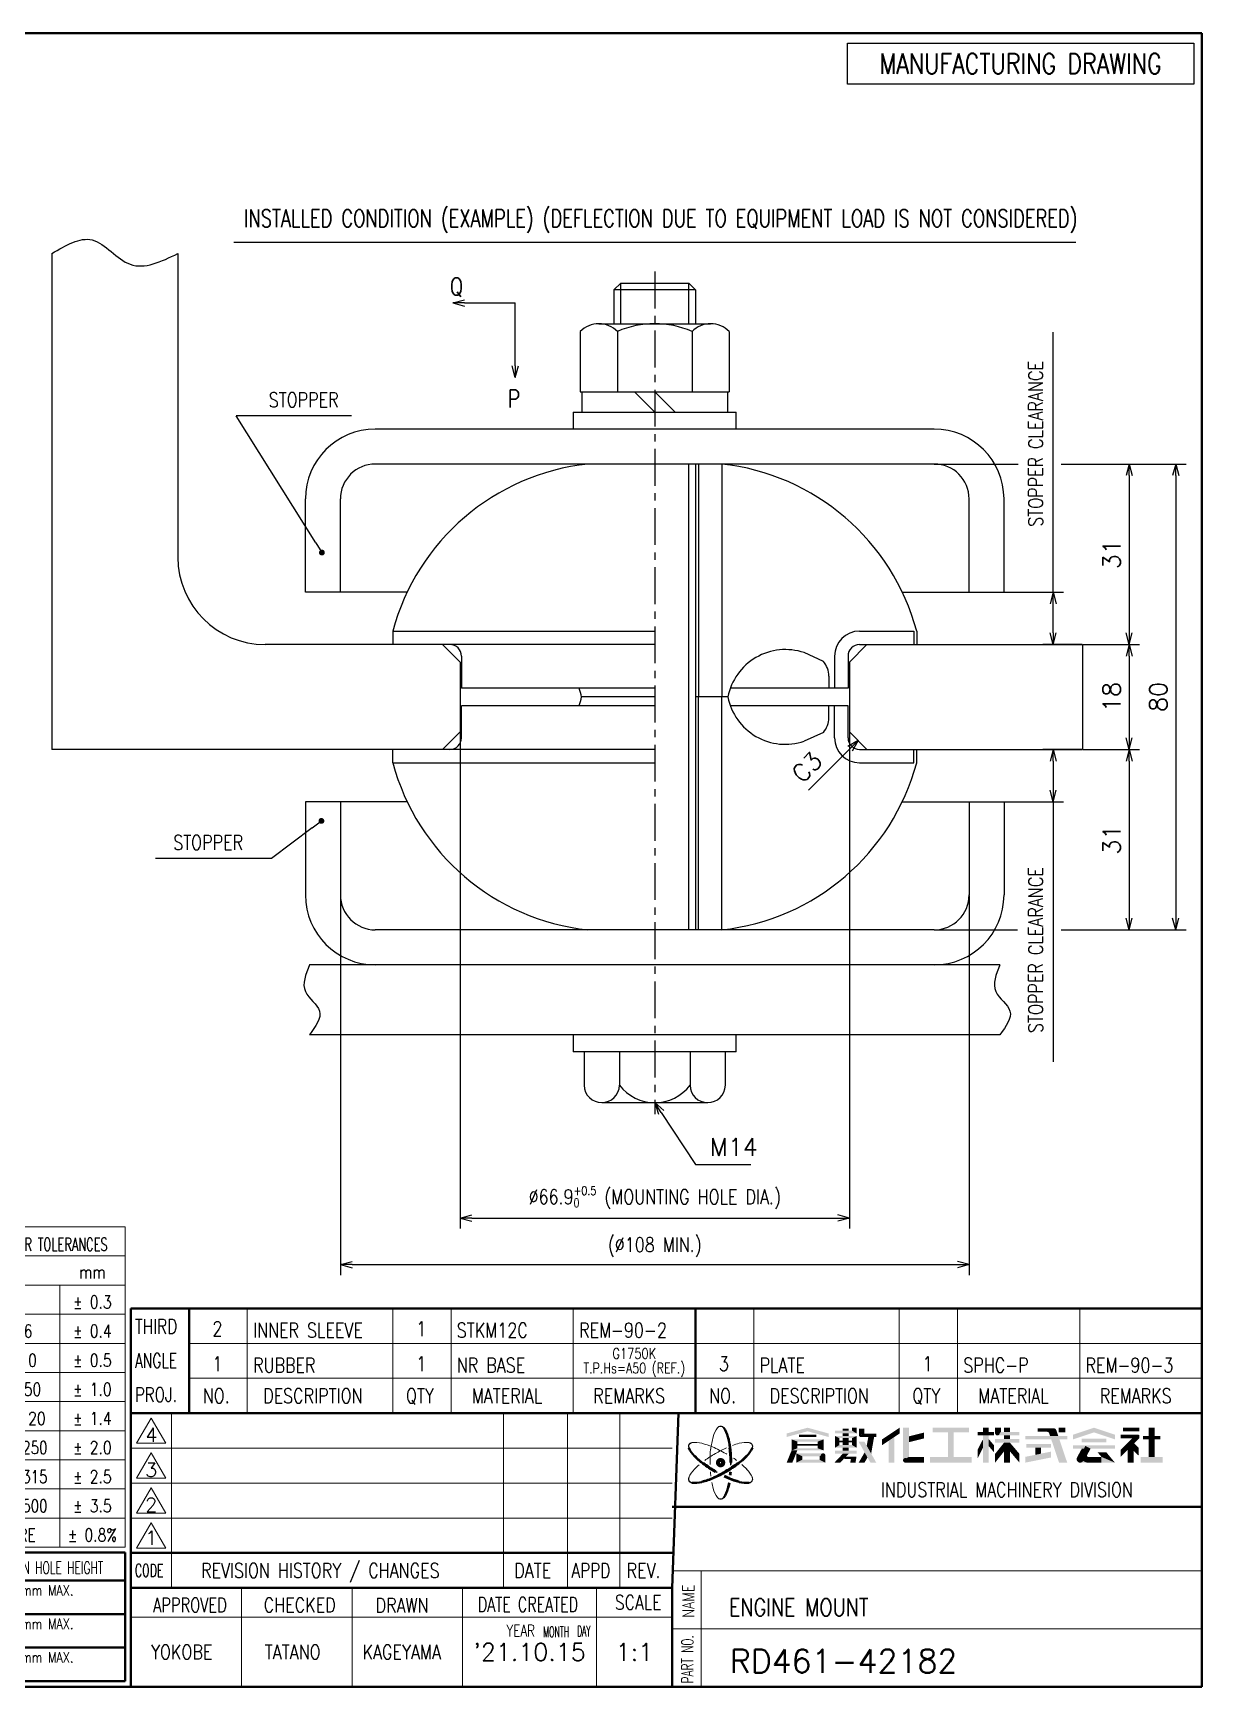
# Model space of a CAD drawing. Header units: millimetres. Extents: x 10 to 405, y 6 to 290.
# Drawn here: x 204.7 to 405.5, y 6.5 to 290.5 of the extents above; entities that cross this region are included whole.
import ezdxf
from ezdxf.enums import TextEntityAlignment as Align

# ---------------------------------------------------------------- set-up
doc = ezdxf.new("R2010")
doc.units = ezdxf.units.MM
doc.linetypes.add('CENTER', pattern=[50.8, 31.75, -6.35, 6.35, -6.35])
doc.layers.get('0').update_dxf_attribs({"linetype": 'CONTINUOUS'})
for name, color, linetype in [('1', 4, 'CONTINUOUS'), ('CENTER', 1, 'CENTER'), ('GAWA', 2, 'CONTINUOUS'), ('SCALE', 4, 'CONTINUOUS')]:
    doc.layers.add(name, color=color, linetype=linetype)
for name, color, linetype, lineweight in [('AM_0', 7, 'CONTINUOUS', 40), ('AM_1', 4, 'CONTINUOUS', 20), ('AM_6_TEXT', 4, 'CONTINUOUS', 20), ('AM_BOR_GAWA', 2, 'CONTINUOUS', 40)]:
    doc.layers.add(name, color=color, linetype=linetype, lineweight=lineweight)
doc.styles.add('ITL-SET', font='ITALIC', dxfattribs={"bigfont": 'BIGFONT'})
doc.styles.add('ROMANS_EN', font='romans.shx')
doc.styles.get("Standard").update_dxf_attribs({"font": 'txt.shx', "bigfont": 'extfont2.shx'})
doc.dimstyles.new('YAZ1', dxfattribs={"dimtxt": 3, "dimasz": 2, "dimexe": 1.8, "dimexo": 0.1, "dimgap": 0, "dimtad": 1, "dimdec": 3, "dimzin": 9, "dimtxsty": 'STANDARD', "dimblk": 'YAZ1', "dimblk1": 'YAZ1', "dimblk2": 'YAZ1', "dimsah": 1, "dimcen": 0.1, "dimclrd": 256, "dimclre": 256, "dimclrt": 256, "dimazin": 3, "dimtfac": 1, "dimtdec": 3, "dimtmove": 2, "dimatfit": 1, "dimldrblk": 'YAZ1', "dimtvp": 1, "dimtzin": 9})

# ---------------------------------------------------------------- blocks, each defined once
blk = doc.blocks.new('YAZ1')
for p, q in [((0, 0), (-1, 0.27)), ((0, 0), (-1, -0.27)), ((-1, 0), (0, 0))]:
    blk.add_line(p, q)
blk = doc.blocks.new('*D4')
at = {"layer": 'SCALE', "lineweight": -2, "transparency": 16777216}
for p, q in [((379.94, 194.5), (379.94, 239.16)), ((371.6, 194.5), (381.74, 194.5)), ((379.94, 187.5), (379.94, 192.5)), ((384.9, 185.5), (378.14, 185.5))]:
    blk.add_line(p, q, dxfattribs=at)
at = {"layer": 'SCALE', "lineweight": -2, "transparency": 16777216, "xscale": 2, "yscale": 2, "zscale": 2}
for p, rotation in [((379.94, 194.5), 90), ((379.94, 185.5), 270)]:
    blk.add_blockref('YAZ1', p, dxfattribs=dict(at, rotation=rotation))
at = {"layer": 'SCALE', "transparency": 16777216, "insert": (376.94, 219.96), "char_height": 2.5, "attachment_point": 5, "rotation": 90, "style": 'ROMANS_EN'}
blk.add_mtext('\\A1;{\\W0.80;STOPPER CLEARANCE}', dxfattribs=at)
blk = doc.blocks.new('*D5')
at = {"layer": 'SCALE', "lineweight": -2, "transparency": 16777216}
for p, q in [((381.3, 216.5), (394.8, 216.5)), ((393, 214.5), (393, 187.5)), ((385.1, 185.5), (394.8, 185.5))]:
    blk.add_line(p, q, dxfattribs=at)
at = {"layer": 'SCALE', "lineweight": -2, "transparency": 16777216, "xscale": 2, "yscale": 2, "zscale": 2}
for p, rotation in [((393, 216.5), 90), ((393, 185.5), 270)]:
    blk.add_blockref('YAZ1', p, dxfattribs=dict(at, rotation=rotation))
at = {"layer": 'SCALE', "transparency": 16777216, "insert": (390, 201), "char_height": 3, "attachment_point": 5, "rotation": 90}
blk.add_mtext('\\A1;31', dxfattribs=at)
blk = doc.blocks.new('*D6')
at = {"layer": 'SCALE', "lineweight": -2, "transparency": 16777216}
for p, q in [((385.1, 185.5), (394.8, 185.5)), ((393, 183.5), (393, 169.5)), ((385.1, 167.5), (394.8, 167.5))]:
    blk.add_line(p, q, dxfattribs=at)
at = {"layer": 'SCALE', "lineweight": -2, "transparency": 16777216, "xscale": 2, "yscale": 2, "zscale": 2}
for p, rotation in [((393, 185.5), 90), ((393, 167.5), 270)]:
    blk.add_blockref('YAZ1', p, dxfattribs=dict(at, rotation=rotation))
at = {"layer": 'SCALE', "transparency": 16777216, "insert": (390, 176.5), "char_height": 3, "attachment_point": 5, "rotation": 90}
blk.add_mtext('\\A1;18', dxfattribs=at)
blk = doc.blocks.new('*D7')
at = {"layer": 'SCALE', "lineweight": -2, "transparency": 16777216}
for p, q in [((385.1, 167.5), (394.8, 167.5)), ((393, 165.5), (393, 138.5)), ((381.3, 136.5), (394.8, 136.5))]:
    blk.add_line(p, q, dxfattribs=at)
at = {"layer": 'SCALE', "lineweight": -2, "transparency": 16777216, "xscale": 2, "yscale": 2, "zscale": 2}
for p, rotation in [((393, 167.5), 90), ((393, 136.5), 270)]:
    blk.add_blockref('YAZ1', p, dxfattribs=dict(at, rotation=rotation))
at = {"layer": 'SCALE', "transparency": 16777216, "insert": (390, 152), "char_height": 3, "attachment_point": 5, "rotation": 90}
blk.add_mtext('\\A1;31', dxfattribs=at)
blk = doc.blocks.new('*D8')
at = {"layer": 'SCALE', "lineweight": -2, "transparency": 16777216}
for p, q in [((381.3, 216.5), (402.8, 216.5)), ((401, 214.5), (401, 138.5)), ((381.3, 136.5), (402.8, 136.5))]:
    blk.add_line(p, q, dxfattribs=at)
at = {"layer": 'SCALE', "lineweight": -2, "transparency": 16777216, "xscale": 2, "yscale": 2, "zscale": 2}
for p, rotation in [((401, 216.5), 90), ((401, 136.5), 270)]:
    blk.add_blockref('YAZ1', p, dxfattribs=dict(at, rotation=rotation))
at = {"layer": 'SCALE', "transparency": 16777216, "insert": (398, 176.5), "char_height": 3, "attachment_point": 5, "rotation": 90}
blk.add_mtext('\\A1;80', dxfattribs=at)
blk = doc.blocks.new('*D9')
at = {"layer": 'SCALE', "lineweight": -2, "transparency": 16777216}
for p, q in [((278.05, 170.4), (278.05, 85.22)), ((344.95, 170.4), (344.95, 85.22)), ((280.05, 87.02), (342.95, 87.02))]:
    blk.add_line(p, q, dxfattribs=at)
at = {"layer": 'SCALE', "lineweight": -2, "transparency": 16777216, "xscale": 2, "yscale": 2, "zscale": 2, "rotation": 180}
blk.add_blockref('YAZ1', (278.05, 87.02), dxfattribs=at)
at = {"layer": 'SCALE', "lineweight": -2, "transparency": 16777216, "xscale": 2, "yscale": 2, "zscale": 2}
blk.add_blockref('YAZ1', (344.95, 87.02), dxfattribs=at)
at = {"layer": 'SCALE', "transparency": 16777216, "insert": (311.5, 90.52), "char_height": 2.5, "attachment_point": 5, "style": 'ROMANS_EN'}
blk.add_mtext('\\A1;{\\W0.80;%%c66.9{\\H1.5;\\S+0.5^ 0;} (MOUNTING HOLE DIA.)}', dxfattribs=at)
blk = doc.blocks.new('*D10')
at = {"layer": 'SCALE', "lineweight": -2, "transparency": 16777216}
for p, q in [((257.5, 142.4), (257.5, 77.22)), ((365.5, 142.4), (365.5, 77.22)), ((259.5, 79.02), (363.5, 79.02))]:
    blk.add_line(p, q, dxfattribs=at)
at = {"layer": 'SCALE', "lineweight": -2, "transparency": 16777216, "xscale": 2, "yscale": 2, "zscale": 2, "rotation": 180}
blk.add_blockref('YAZ1', (257.5, 79.02), dxfattribs=at)
at = {"layer": 'SCALE', "lineweight": -2, "transparency": 16777216, "xscale": 2, "yscale": 2, "zscale": 2}
blk.add_blockref('YAZ1', (365.5, 79.02), dxfattribs=at)
at = {"layer": 'SCALE', "transparency": 16777216, "insert": (311.5, 82.02), "char_height": 2.5, "attachment_point": 5, "style": 'ROMANS_EN'}
blk.add_mtext('\\A1;{\\W0.80;(%%C108 MIN.)}', dxfattribs=at)
blk = doc.blocks.new('DOT1', base_point=(184, 131))
blk.add_line((183, 131), (184, 131))
at = {"const_width": 0.25}
blk.add_lwpolyline([(183.875, 131, 1), (184.125, 131, 1)], format="xyb", close=True, dxfattribs=at)
blk = doc.blocks.new('*D11')
at = {"layer": 'SCALE', "lineweight": -2, "transparency": 16777216}
for p, q in [((384.9, 167.5), (378.14, 167.5)), ((379.94, 165.5), (379.94, 160.5)), ((371.6, 158.5), (381.74, 158.5)), ((379.94, 158.5), (379.94, 113.84))]:
    blk.add_line(p, q, dxfattribs=at)
at = {"layer": 'SCALE', "lineweight": -2, "transparency": 16777216, "xscale": 2, "yscale": 2, "zscale": 2}
for p, rotation in [((379.94, 167.5), 90), ((379.94, 158.5), 270)]:
    blk.add_blockref('YAZ1', p, dxfattribs=dict(at, rotation=rotation))
at = {"layer": 'SCALE', "transparency": 16777216, "insert": (376.94, 133.04), "char_height": 2.5, "attachment_point": 5, "rotation": 90, "style": 'ROMANS_EN'}
blk.add_mtext('\\A1;{\\W0.80;STOPPER CLEARANCE}', dxfattribs=at)
blk = doc.blocks.new('A3-format')
at = {"layer": 'AM_BOR_GAWA', "color": 2}
for p, q in [((14.5, 290.5), (405.5, 290.5)), ((14.5, 6.5), (14.5, 290.5)), ((405.5, 290.5), (405.5, 6.5)), ((405.5, 6.5), (14.5, 6.5))]:
    blk.add_line(p, q, dxfattribs=at)
blk = doc.blocks.new('A3-title-bg')
at = {"layer": 'AM_BOR_GAWA', "color": 2, "lineweight": 40}
for p, q in [((-184, 47), (-184, 65)), ((-184, 65), (0, 65)), ((-174, 47), (-174, 65)), ((-87, 47), (-87, 65)), ((0, 47), (0, 65)), ((-184, 17), (-184, 47)), ((-184, 47), (-89.94, 47)), ((-91, 17), (-89.94, 47)), ((-89.94, 47), (0, 47)), ((0, 0), (0, 47)), ((-91, 30.91), (0, 30.91)), ((-184, 0), (-184, 17)), ((-184, 17), (-91, 17)), ((-91, 17), (-91, 0)), ((0, 0), (-184, 0))]:
    blk.add_line(p, q, dxfattribs=at)
at = {"layer": 'AM_BOR_GAWA', "color": 9, "lineweight": 20}
for p, q in [((-164, 47), (-164, 65)), ((-139, 47), (-139, 65)), ((-129, 47), (-129, 65)), ((-108, 47), (-108, 65)), ((-77, 47), (-77, 65)), ((-52, 47), (-52, 65)), ((-42, 47), (-42, 65)), ((-21, 47), (-21, 65)), ((-174, 59), (0, 59)), ((-174, 53), (0, 53)), ((-183, 41.83), (-180.5, 46.17)), ((-180.5, 46.17), (-178, 41.83)), ((-177, 47), (-177, 17)), ((-120, 47), (-120, 17)), ((-109, 47), (-109, 17)), ((-100, 47), (-100, 17)), ((-184, 41), (-91, 41)), ((-183, 41.83), (-178, 41.83)), ((-183, 35.83), (-180.5, 40.17)), ((-180.5, 40.17), (-178, 35.83)), ((-184, 35), (-91, 35)), ((-183, 35.83), (-178, 35.83)), ((-183, 29.83), (-180.5, 34.17)), ((-180.5, 34.17), (-178, 29.83)), ((-184, 29), (-91, 29)), ((-183, 29.83), (-178, 29.83)), ((-183, 23.83), (-180.5, 28.17)), ((-180.5, 28.17), (-178, 23.83)), ((-183, 23.83), (-178, 23.83)), ((-91, 19.91), (0, 19.91)), ((-86, 19.91), (-86, 0)), ((-165, 17), (-165, 0)), ((-146, 17), (-146, 0)), ((-127, 0), (-127, 17)), ((-104, 0), (-104, 17)), ((-184, 12), (-91, 12)), ((-91, 10), (0, 10))]:
    blk.add_line(p, q, dxfattribs=at)
at = {"layer": 'AM_BOR_GAWA', "color": 8, "lineweight": 20}
blk.add_line((-11.74, 40.71), (-10.88, 39.85), dxfattribs=at)
at = {"layer": 'AM_BOR_GAWA', "color": 9, "lineweight": 40}
blk.add_line((-184, 23), (-91, 23), dxfattribs=at)
at = {"layer": 'AM_BOR_GAWA', "color": 8, "lineweight": 20}
for points, const_width in [([(-58.72, 43.3, 1.142857), (-58.37, 43.3, 1.142857)], 0.4), ([(-35.34, 43.59, 1), (-34.94, 43.59, 1)], 0.4), ([(-25.74, 43.91, 1), (-25.24, 43.91, 1)], 0.5), ([(-11.04, 43.11, 1), (-10.84, 43.11, 1)], 0.2), ([(-11.04, 42.79, 1), (-10.84, 42.79, 1)], 0.2), ([(-65.27, 39.71, 1), (-64.87, 39.71, 1)], 0.4), ([(-83.14, 38.51, 1), (-82.24, 38.51, 1)], 0.702), ([(-51.14, 38.91, 1), (-50.74, 38.91, 1)], 0.4), ([(-21.23, 39.11, 1), (-20.63, 39.11, 1)], 0.6)]:
    blk.add_lwpolyline(points, format="xyb", close=True, dxfattribs=dict(at, const_width=const_width))
for points, const_width in [([(-28.24, 44.11), (-26.61, 44.11, -0.321798), (-25.95, 43.63), (-25.8, 43.2)], 0.6), ([(-19.58, 41.15), (-20.17, 40.04, 0.568326), (-19.56, 39.01), (-17.27, 39.01)], 1)]:
    blk.add_lwpolyline(points, format="xyb", dxfattribs=dict(at, const_width=const_width))
at = {"layer": 'AM_BOR_GAWA', "color": 9, "lineweight": 20}
for centre, radius, start, end in [((-70.98, 39.22), 13.5, 163.9948, 173.2242), ((-78.86, 41.48), 5.31, 145.2974, 163.9948), ((-82.69, 44.13), 0.65, 90, 145.2974), ((-82.69, 44.13), 0.6, 90, 145.2974), ((-87.56, 41.32), 0.65, 94.7026, 150), ((-87.56, 41.32), 0.6, 94.7026, 150), ((-87.18, 36.68), 5.31, 76.0052, 94.7026), ((-88.75, 30.39), 11.79, 66.7758, 76.0052), ((-72.66, 21.14), 21.85, 120, 125.7357), ((-69.23, 39.01), 15.27, 173.2242, 181.9026), ((-92.71, 21.14), 21.85, 60, 66.7758), ((-72.66, 21.14), 21.85, 114.3148, 120), ((-88.98, 26.6), 15.27, 61.1646, 61.9026), ((-76.63, 30.39), 11.79, 103.9948, 109.8782), ((-78.2, 36.68), 5.31, 85.2974, 103.9948), ((-77.82, 41.32), 0.6, 30, 85.2974), ((-77.82, 41.32), 0.65, 30, 85.2974), ((-83.35, 33.7), 5.31, 136.0052, 154.7026), ((-78.69, 29.2), 11.79, 130.7431, 136.0052), ((-62.64, 38.51), 21.85, 180, 180.8005), ((-62.64, 38.51), 21.85, 184.0993, 186.0535), ((-88.98, 26.6), 15.27, 53.7049, 56.208), ((-87.92, 28.01), 13.5, 43.9948, 48.9857), ((-82.03, 33.7), 5.31, 25.2974, 43.9948), ((-87.56, 35.69), 0.65, 154.7026, 210), ((-87.56, 35.69), 0.6, 154.7026, 210), ((-72.63, 37.32), 11.79, 190.6994, 196.0052), ((-77.82, 35.69), 0.6, 330, 25.2974), ((-77.82, 35.69), 0.65, 330, 25.2974), ((-78.86, 35.53), 5.31, 196.0052, 214.7026), ((-82.69, 32.88), 0.65, 214.7026, 270), ((-82.69, 32.88), 0.6, 214.7026, 270)]:
    blk.add_arc(centre, radius, start, end, dxfattribs=at)
at = {"layer": 'AM_BOR_GAWA', "color": 8, "lineweight": 20}
for centre, radius, start, end in [((-82.69, 44.13), 0.65, 34.7026, 90), ((-82.69, 44.13), 0.6, 34.7026, 90), ((-87.56, 41.32), 0.65, 150, 205.2974), ((-87.56, 41.32), 0.6, 150, 205.2974), ((-77.82, 41.32), 0.6, 334.7026, 30), ((-77.82, 41.32), 0.65, 334.7026, 30), ((-87.56, 35.69), 0.65, 210, 265.2974), ((-87.56, 35.69), 0.6, 210, 265.2974), ((-77.82, 35.69), 0.6, 274.7026, 330), ((-77.82, 35.69), 0.65, 274.7026, 330), ((-82.69, 32.88), 0.6, 270, 325.2974), ((-82.69, 32.88), 0.65, 270, 325.2974)]:
    blk.add_arc(centre, radius, start, end, dxfattribs=at)
at = {"layer": 'AM_BOR_GAWA', "color": 2, "lineweight": 40}
for centre, radius, start, end in [((-86.52, 41.48), 5.31, 16.0052, 34.7026), ((-92.75, 39.69), 11.74, 6.7758, 16.0052), ((-92.75, 39.69), 11.79, 6.7758, 16.0052), ((-83.35, 43.31), 5.31, 205.2974, 223.9948), ((-102.74, 38.51), 21.75, 0, 6.7758), ((-102.74, 38.51), 21.85, 0, 6.7758), ((-82.03, 43.31), 5.31, 316.0052, 334.7026), ((-78.69, 47.81), 11.79, 223.9948, 233.2242), ((-78.69, 47.81), 11.74, 223.9948, 233.2242), ((-72.66, 55.87), 21.85, 233.2242, 240), ((-72.66, 55.87), 21.75, 233.2242, 240), ((-89.86, 49.91), 15.17, 293.2242, 301.9026), ((-89.86, 49.91), 15.27, 293.2242, 301.9026), ((-92.71, 55.87), 21.75, 300, 306.7758), ((-92.71, 55.87), 21.85, 300, 306.7758), ((-102.74, 38.51), 21.85, 354.3049, 355.8564), ((-86.69, 47.81), 11.74, 306.7758, 316.0052), ((-86.69, 47.81), 11.79, 306.7758, 316.0052), ((-87.18, 40.34), 5.31, 265.2974, 283.9948), ((-89.16, 48.29), 13.45, 283.9948, 293.2242), ((-89.16, 48.29), 13.5, 283.9948, 293.2242), ((-72.66, 55.87), 21.85, 244.4868, 246.7758), ((-72.66, 55.87), 21.75, 244.5635, 246.7758), ((-92.75, 37.32), 11.74, 343.9948, 348.9011), ((-92.75, 37.32), 11.79, 343.9948, 348.8521), ((-76.63, 46.63), 11.79, 246.7758, 256.0052), ((-76.63, 46.63), 11.74, 246.7758, 256.0052), ((-102.74, 38.51), 21.75, 354.4384, 355.7143), ((-78.2, 40.34), 5.31, 256.0052, 274.7026), ((-86.52, 35.53), 5.31, 325.2974, 343.9948)]:
    blk.add_arc(centre, radius, start, end, dxfattribs=at)
at = {"layer": 'AM_BOR_GAWA', "color": 2, "lineweight": 20}
for centre, radius, start, end in [((-72.66, 55.87), 21.85, 240, 240.6897), ((-72.66, 55.87), 21.75, 240, 240.9213), ((-102.74, 38.51), 21.75, 358.9261, 360), ((-102.74, 38.51), 21.85, 359.1171, 360)]:
    blk.add_arc(centre, radius, start, end, dxfattribs=at)
at = {"layer": 'AM_BOR_GAWA', "color": 8, "lineweight": 20}
for points in [[(-71.34, 43.52), (-67.74, 44.51), (-71.34, 42.92), (-67.74, 43.9)], [(-69.24, 43.34), (-66.24, 43.34), (-69.24, 42.89), (-66.24, 42.89)], [(-67.74, 44.51), (-64.14, 43.52), (-67.74, 43.9), (-64.14, 42.92)], [(-63.04, 44.03), (-60.14, 44.03), (-63.04, 43.53), (-59.34, 43.53)], [(-63.04, 43.08), (-59.34, 43.08), (-62.29, 42.73), (-60.09, 42.73)], [(-63.04, 43.08), (-62.29, 42.73), (-63.04, 41.08), (-62.29, 41.53)], [(-61.69, 44.35), (-60.69, 44.35), (-61.69, 44.03), (-60.69, 44.03)], [(-61.69, 43.53), (-60.69, 43.53), (-61.69, 43.08), (-60.69, 43.08)], [(-61.69, 42.73), (-60.69, 42.73), (-61.69, 42.28), (-60.69, 42.28)], [(-60.14, 44.51), (-59.34, 44.51), (-60.14, 44.03), (-59.34, 43.53)], [(-60.09, 42.73), (-59.34, 43.08), (-60.09, 41.53), (-59.34, 41.08)], [(-58.92, 44.35), (-57.97, 44.35), (-58.92, 43.3), (-57.97, 43.5)], [(-58.92, 43.3), (-57.97, 43.5), (-58.52, 42.9), (-57.97, 43.5)], [(-57.97, 43.5), (-55.94, 43.5), (-58.52, 42.9), (-55.94, 42.9)], [(-57.32, 42.9), (-56.32, 42.9), (-57.58, 41.41), (-56.82, 40.06)], [(-54.94, 42.51), (-51.94, 44.51), (-54.94, 41.51), (-51.94, 43.51)], [(-53.84, 42.24), (-52.84, 42.91), (-53.84, 38.51), (-52.84, 38.51)], [(-51.34, 44.51), (-50.34, 44.51), (-51.34, 38.91), (-50.34, 39.51)], [(-50.34, 43.02), (-47.74, 43.68), (-50.34, 42.02), (-47.74, 42.68)], [(-46.24, 44.51), (-40.04, 44.51), (-46.24, 43.71), (-40.04, 43.71)], [(-43.64, 43.71), (-42.64, 43.71), (-43.64, 39.51), (-42.64, 39.51)], [(-38.53, 43.79), (-35.73, 43.79), (-38.53, 43.19), (-35.73, 43.19)], [(-37.63, 44.51), (-36.63, 44.51), (-37.63, 43.79), (-36.63, 43.79)], [(-37.63, 43.19), (-36.63, 43.19), (-37.63, 38.51), (-36.63, 38.51)], [(-35.54, 44.51), (-34.54, 44.51), (-35.54, 43.59), (-34.54, 43.79)], [(-35.54, 43.59), (-34.54, 43.79), (-35.14, 43.19), (-34.54, 43.79)], [(-34.54, 43.79), (-31.34, 43.79), (-35.14, 43.19), (-31.34, 43.19)], [(-33.99, 44.51), (-32.99, 44.51), (-33.99, 43.79), (-32.99, 43.79)], [(-33.99, 43.19), (-32.99, 43.19), (-33.99, 42.55), (-32.99, 42.55)], [(-30.34, 43.11), (-23.14, 43.11), (-30.34, 42.51), (-23.14, 42.51)], [(-26.53, 44.41), (-25.49, 44.41), (-26.09, 43.11), (-25.01, 44.07)], [(-26.09, 43.11), (-25.01, 44.07), (-26.09, 43.11), (-24.69, 43.11)], [(-24.64, 44.51), (-23.44, 44.51), (-24.64, 43.71), (-23.44, 43.71)], [(-22.14, 43.31), (-18.54, 44.51), (-22.14, 42.51), (-18.54, 43.71)], [(-20.64, 42.61), (-16.44, 42.61), (-20.64, 42.01), (-16.44, 42.01)], [(-18.54, 44.51), (-14.94, 43.31), (-18.54, 43.71), (-14.94, 42.51)], [(-13.94, 43.31), (-10.94, 43.31), (-13.94, 42.71), (-11.94, 42.71)], [(-11.94, 42.71), (-10.8, 42.65), (-13.94, 40.71), (-13.94, 39.51)], [(-13.54, 44.51), (-10.74, 44.51), (-13.54, 43.91), (-10.74, 43.91)], [(-11.94, 42.71), (-10.94, 43.31), (-11.94, 42.71), (-10.74, 43.11)], [(-11.94, 42.71), (-10.74, 43.11), (-11.94, 42.71), (-10.74, 42.79)], [(-11.94, 42.71), (-10.74, 42.79), (-11.94, 42.71), (-10.8, 42.65)], [(-10.14, 43.11), (-7.14, 43.11), (-10.14, 42.51), (-7.14, 42.51)], [(-9.14, 44.51), (-8.14, 44.51), (-9.14, 43.11), (-8.14, 43.11)], [(-70.49, 40.61), (-69.51, 40.61), (-71.34, 38.51), (-70.36, 38.51)], [(-70.49, 42.51), (-69.49, 42.13), (-70.49, 40.61), (-69.49, 40.98)], [(-70.49, 42.51), (-64.99, 42.51), (-69.49, 42.13), (-65.99, 42.13)], [(-69.49, 40.98), (-65.99, 40.98), (-70.49, 40.61), (-64.99, 40.61)], [(-69.67, 40.11), (-68.67, 39.61), (-69.67, 38.51), (-68.67, 39.01)], [(-69.67, 40.11), (-65.07, 40.11), (-68.67, 39.61), (-65.67, 39.61)], [(-69.49, 41.71), (-65.99, 41.71), (-69.49, 41.41), (-65.99, 41.41)], [(-65.99, 42.13), (-64.99, 42.51), (-65.99, 40.98), (-64.99, 40.61)], [(-65.67, 39.61), (-65.07, 40.11), (-65.67, 39.61), (-64.67, 39.71)], [(-61.69, 40.05), (-60.69, 40.05), (-63.14, 38.51), (-62.14, 38.51)], [(-62.29, 41.53), (-60.09, 41.53), (-63.04, 41.08), (-59.34, 41.08)], [(-63.04, 40.55), (-59.34, 40.55), (-63.04, 40.05), (-59.34, 40.05)], [(-62.29, 42.28), (-60.09, 42.28), (-62.29, 41.98), (-60.09, 41.98)], [(-61.69, 41.98), (-60.69, 41.98), (-61.69, 41.53), (-60.69, 41.53)], [(-61.69, 41.08), (-60.69, 41.08), (-61.69, 40.55), (-60.69, 40.55)], [(-58.97, 42.09), (-57.97, 42.09), (-56.94, 38.51), (-55.94, 38.51)], [(-57.94, 40.27), (-57.45, 39.4), (-58.97, 38.51), (-57.97, 38.51)], [(-38.54, 40.73), (-37.64, 42.53), (-38.54, 39.23), (-37.63, 41.05)], [(-36.63, 42.55), (-35.73, 41.51), (-36.63, 41.35), (-35.73, 40.31)], [(-35.54, 42.55), (-31.34, 42.55), (-35.54, 41.95), (-31.34, 41.95)], [(-35.54, 40.01), (-33.99, 41.95), (-35.54, 38.51), (-33.99, 40.45)], [(-33.99, 41.95), (-32.99, 41.95), (-33.99, 38.51), (-32.99, 38.51)], [(-32.99, 41.95), (-31.34, 40.01), (-32.99, 40.45), (-31.34, 38.51)], [(-30.34, 39.51), (-25.94, 40.4), (-30.34, 38.51), (-25.94, 39.4)], [(-30.14, 41.71), (-25.94, 41.71), (-30.14, 41.11), (-25.94, 41.11)], [(-28.64, 41.11), (-27.64, 41.11), (-28.64, 39.85), (-27.64, 40.06)], [(-25.89, 42.51), (-24.49, 42.51), (-24.54, 38.51), (-23.14, 38.51)], [(-22.14, 41.51), (-14.94, 41.51), (-22.14, 40.91), (-14.94, 40.91)], [(-20.64, 40.91), (-19.14, 40.91), (-21.46, 39.39), (-19.73, 39.8)], [(-17.94, 40.31), (-16.44, 40.31), (-17.27, 39.51), (-14.94, 38.51)], [(-12.74, 40.71), (-11.74, 41.71), (-12.74, 38.51), (-11.74, 38.51)], [(-11.64, 41.81), (-11.74, 40.71), (-11.74, 41.71)], [(-11.64, 41.81), (-10.88, 41.05), (-11.74, 40.71), (-10.88, 39.85)], [(-10.88, 39.85), (-10.88, 41.05), (-11.74, 40.71), (-10.88, 39.85)], [(-11.74, 40.71), (-10.88, 39.85), (-11.74, 40.71)], [(-9.14, 42.51), (-8.14, 42.51), (-9.14, 39.51), (-8.14, 39.51)], [(-68.67, 39.01), (-65.67, 39.01), (-69.67, 38.51), (-64.67, 38.51)], [(-65.67, 39.61), (-64.67, 39.71), (-65.67, 39.01), (-64.67, 38.51)], [(-61.18, 39.56), (-59.34, 39.56), (-61.5, 39.16), (-60.3, 39.16)], [(-60.3, 39.16), (-59.34, 39.56), (-60.41, 38.51), (-59.51, 38.51)], [(-51.34, 38.91), (-50.34, 39.51), (-50.94, 38.51), (-50.34, 39.51)], [(-50.34, 39.51), (-47.74, 39.51), (-50.94, 38.51), (-47.74, 38.51)], [(-46.74, 39.51), (-39.54, 39.51), (-46.74, 38.51), (-39.54, 38.51)], [(-21.46, 39.39), (-17.27, 39.51), (-20.93, 38.51), (-14.94, 38.51)], [(-10.54, 39.51), (-6.74, 39.51), (-10.54, 38.51), (-6.74, 38.51)]]:
    blk.add_solid(points, dxfattribs=at)
at = {"layer": 'GAWA', "color": 0}
for p, q in [((-389.17, 281.94), (-359.17, 281.94)), ((-389.17, 281.94), (-389.17, 275.02)), ((-359.17, 281.94), (-359.17, 275.02)), ((-389.17, 275.02), (-359.17, 275.02))]:
    blk.add_line(p, q, dxfattribs=at)
at = {"layer": 'AM_BOR_GAWA', "color": 9, "lineweight": 20, "style": 'ROMANS_EN'}
for s, height, width, p in [('THIRD', 2.5, 0.770046, (-183.3, 60.66)), ('ANGLE', 2.5, 0.698599, (-183.3, 54.79)), ('PROJ.', 2.5, 0.752934, (-183.3, 48.93)), ('NO.', 2.5, 0.8, (-171.65, 48.75)), ('DESCRIPTION', 2.5, 0.8, (-161.26, 48.75)), ('QTY', 2.5, 0.8, (-136.75, 48.75)), ('MATERIAL', 2.5, 0.8, (-125.42, 48.75)), ('REMARKS', 2.5, 0.8, (-104.56, 48.75)), ('NO.', 2.5, 0.8, (-84.65, 48.75)), ('DESCRIPTION', 2.5, 0.8, (-74.26, 48.75)), ('QTY', 2.5, 0.8, (-49.75, 48.75)), ('MATERIAL', 2.5, 0.8, (-38.42, 48.75)), ('REMARKS', 2.5, 0.8, (-17.56, 48.75)), ('INDUSTRIAL MACHINERY DIVISION', 2.5, 0.8, (-55.15, 32.61)), ('CODE', 2.2, 0.625272, (-183.3, 18.9)), ('REVISION HISTORY / CHANGES', 2.5, 0.8, (-171.94, 18.75)), ('DATE', 2.5, 0.8, (-118.13, 18.75)), ('APPD', 2.5, 0.765192, (-108.3, 18.75)), ('REV.', 2.5, 0.8, (-98.84, 18.75)), ('APPROVED', 2.5, 0.73364, (-180.18, 12.82)), ('CHECKED', 2.5, 0.8, (-161.16, 12.82)), ('DRAWN', 2.5, 0.8, (-141.96, 12.76)), ('DATE CREATED', 2.5, 0.714183, (-124.4, 12.91)), ('SCALE', 2.5, 0.785374, (-100.85, 13.27)), ('YEAR', 2, 0.747337, (-119.45, 8.66)), ('MONTH', 1.8, 0.550991, (-113.18, 8.56)), ('DAY', 1.8, 0.521917, (-107.33, 8.68))]:
    blk.add_text(s, height=height, dxfattribs=dict(at, width=width)).set_placement(p)
at = {"layer": 'AM_BOR_GAWA', "color": 9, "lineweight": 20}
for s, p in [('4', (-180.5, 43.29)), ('3', (-180.5, 37.29)), ('2', (-180.5, 31.29)), ('1', (-180.5, 25.6))]:
    blk.add_text(s, height=2.4, dxfattribs=at).set_placement(p, align=Align.MIDDLE)
at = {"layer": 'AM_BOR_GAWA', "color": 9, "lineweight": 20, "style": 'ROMANS_EN'}
for s, width, p in [('NAME', 0.8, (-88.25, 14.73)), ('PART NO.', 0.667211, (-88.38, 4.74))]:
    blk.add_text(s, height=2, rotation=90, dxfattribs=dict(at, width=width)).set_placement(p, align=Align.MIDDLE_CENTER)
at = {"layer": 'AM_BOR_GAWA', "color": 4, "lineweight": 20}
for tag, p in [('USER-NAME{18}', (-81.23, 22.07)), ('NAME{20}', (-81.23, 12.16)), ('NUMBER{20}', (-81.11, 2.45))]:
    blk.add_attdef(tag, p, '', height=4, dxfattribs=at)
blk.add_attdef('CADNO', text='', height=3, rotation=90, dxfattribs=at).set_placement((-393.5, 12.5), align=Align.MIDDLE_CENTER)
for tag, p in [('APPROVAL{6}', (-174.5, 6)), ('CHECK{6}', (-155.5, 6)), ('DRAW{6}', (-136.5, 6)), ('DATE{7}', (-115.5, 6)), ('GEN-TITLE-SCA{4}', (-97.5, 6))]:
    blk.add_attdef(tag, text='', height=3, dxfattribs=at).set_placement(p, align=Align.MIDDLE_CENTER)
at = {"layer": 'GAWA', "color": 0, "style": 'ITL-SET', "width": 0.65}
blk.add_text('CONFIDENTIAL', height=3.5, dxfattribs=at).set_placement((-387.88, 276.72))
blk = doc.blocks.new('RUBBER_GENERAL_TOL')
at = {"layer": 'AM_6_TEXT'}
for p, q in [((0, 0), (0, 55)), ((0, 55), (36.1, 55)), ((36.1, 55), (36.1, 0)), ((0, 50), (36.1, 50)), ((0, 45), (36.1, 45)), ((24.88, 45), (24.88, 0)), ((0, 40), (36.1, 40)), ((0, 35), (36.1, 35)), ((0, 30), (36.1, 30)), ((0, 25), (36.1, 25)), ((0, 20), (36.1, 20)), ((0, 15), (36.1, 15)), ((0, 10), (36.1, 10)), ((0, 5), (36.1, 5)), ((0, 5), (36.1, 5)), ((0, 0), (36.1, 0))]:
    blk.add_line(p, q, dxfattribs=at)
at = {"layer": 'AM_1', "style": 'ROMANS_EN'}
for s, width, p in [('3 OR LESS', 0.8, (12.44, 41)), ('OVER 3 TO 6', 0.8, (12.44, 36)), ('OVER 6 TO 10', 0.8, (12.44, 31)), ('OVER 10 TO 50', 0.8, (12.44, 26)), ('OVER 50 TO 120', 0.8, (12.44, 21)), ('OVER 120 TO 250', 0.767317, (12.44, 16)), ('OVER 250 TO 315', 0.767317, (12.44, 11)), ('OVER 315 TO 500', 0.767317, (12.44, 6)), ('500 OR MORE', 0.8, (12.44, 1))]:
    blk.add_text(s, height=2.2, dxfattribs=dict(at, width=width)).set_placement(p, align=Align.CENTER)
at = {"layer": 'AM_6_TEXT', "style": 'ROMANS_EN'}
for s, width, p in [('GENERAL RUBBER TOLERANCES', 0.653837, (18.05, 50.89)), ('CLASS B', 0.8, (12.44, 45.84)), ('mm', 0.8, (30.49, 46.15)), ('%%p 0.3', 0.8, (30.49, 41)), ('%%p 0.4', 0.8, (30.49, 36)), ('%%p 0.5', 0.8, (30.49, 31)), ('%%p 1.0', 0.8, (30.49, 26)), ('%%p 1.4', 0.8, (30.49, 21)), ('%%p 2.0', 0.8, (30.49, 16)), ('%%p 2.5', 0.8, (30.49, 11)), ('%%p 3.5', 0.8, (30.49, 6)), ('%%p 0.8%', 0.8, (30.49, 1))]:
    blk.add_text(s, height=2.2, dxfattribs=dict(at, width=width)).set_placement(p, align=Align.CENTER)
blk = doc.blocks.new('QUALITY_RANK')
at = {"layer": 'AM_0', "color": 4}
for p, q in [((243.67, 205.72), (243.67, 183.65)), ((319.14, 205.72), (243.67, 205.72)), ((253.78, 205.72), (253.78, 183.65)), ((286.46, 183.65), (286.46, 205.72)), ((319.14, 183.65), (319.14, 205.72)), ((243.4, 200.92), (319.14, 200.92)), ((243.67, 195.16), (319.14, 195.16)), ((243.67, 189.41), (319.14, 189.41)), ((243.67, 183.65), (319.14, 183.65))]:
    blk.add_line(p, q, dxfattribs=at)
at = {"layer": 'AM_0', "color": 3}
blk.add_circle((248.57, 186.33), 2.45, dxfattribs=at)
at = {"layer": 'SCALE', "color": 4, "style": 'ROMANS_EN'}
for s, height, width, p in [('RANK', 2.2, 0.8, (243.9, 202.02)), ('RUBBER FLASH FINISH HEIGHT', 2.1, 0.638107, (254.61, 201.83)), ('INJECTION HOLE HEIGHT', 2.1, 0.635129, (293.98, 202.07)), ('HEIGHT: 0.5 mm MAX.', 1.8, 0.787835, (289.13, 198.34)), ('I', 2.2, 0.8, (247.09, 196.5)), ('0.5 mm MAX.', 2.2, 0.8, (257.96, 196.46)), ('NO GOUGES', 1.8, 0.8, (289.13, 195.94)), ('HEIGHT: 1.0 mm MAX.', 1.8, 0.787835, (289.13, 192.58)), ('II', 2.2, 0.8, (247.08, 190.62)), ('1.0 mm MAX.', 2.2, 0.8, (258.14, 190.76)), ('NO GOUGES', 1.8, 0.8, (289.13, 190.18)), ('HEIGHT: 2.0 mm MAX.', 1.8, 0.787835, (289.13, 186.83)), ('III', 2.2, 0.8, (247.17, 184.96)), ('2.0 mm MAX.', 2.2, 0.8, (258.14, 184.77)), ('NO GOUGES', 1.8, 0.8, (289.13, 184.43))]:
    blk.add_text(s, height=height, dxfattribs=dict(at, width=width)).set_placement(p)
blk = doc.blocks.new('BLOCK_EN_1')
at = {"layer": 'SCALE'}
blk.add_blockref('QUALITY_RANK', (-319.14, -183.65), dxfattribs=at)

msp = doc.modelspace()

# ---------------------------------------------------------------- linework, layer by layer
for p, q in [((344.597, 288.7456), (404.0796, 288.7456)), ((344.597, 281.7456), (344.597, 288.7456)), ((404.0796, 288.7456), (404.0796, 281.7456)), ((404.0796, 281.7456), (344.597, 281.7456)), ((207.9527, 252.6391), (207.9527, 167.5)), ((229.5703, 252.6391), (229.5703, 200.5)), ((304.4979, 246.4155), (305.6649, 247.5825)), ((305.6649, 247.5825), (317.335, 247.5825)), ((318.502, 246.4155), (317.335, 247.5825)), ((304.4979, 246.4155), (304.4979, 240.5886)), ((318.502, 246.4155), (318.502, 240.5886)), ((298.6983, 239.2615), (298.6983, 228.9185)), ((301.8987, 240.5886), (321.1011, 240.5886)), ((305.0991, 239.2615), (305.0991, 228.9185)), ((317.9007, 239.2615), (317.9007, 228.9185)), ((324.3015, 239.2615), (324.3015, 228.9185)), ((298.6983, 228.9185), (324.3015, 228.9185)), ((298.9547, 228.9185), (298.9547, 225.4175)), ((311.5, 225.4175), (307.999, 228.9185)), ((311.5, 228.9185), (315.001, 225.4175)), ((324.0452, 225.4175), (324.0452, 228.9185)), ((297.496, 225.4175), (325.504, 225.4175)), ((297.496, 225.4175), (297.496, 222.5)), ((325.504, 222.5), (325.504, 225.4175)), ((359.5, 222.5), (263.5, 222.5)), ((359.5, 216.5), (263.5, 216.5)), ((323, 216.5), (300, 216.5)), ((318.502, 216.5), (318.502, 136.5)), ((319, 216.5), (319, 176.5)), ((323, 216.5), (323, 176.5)), ((251.5, 194.5), (251.5, 210.5)), ((257.5, 194.5), (257.5, 210.5)), ((365.5, 194.5), (365.5, 210.5)), ((371.5, 194.5), (371.5, 210.5)), ((268.9749, 194.5), (251.5, 194.5)), ((354.0251, 194.5), (371.5, 194.5)), ((266.5, 187.8), (266.5, 185.5)), ((346.7, 187.8), (356, 187.8)), ((356, 187.8), (356, 185.5)), ((356.5, 187.8), (356.5, 185.5)), ((275.05, 185.5), (244.5703, 185.5)), ((311.5, 185.5), (266.5, 185.5)), ((278.05, 182.5), (275.05, 185.5)), ((347.95, 185.5), (344.95, 182.5)), ((346.7, 185.5), (356.5, 185.5)), ((347.95, 185.5), (385, 185.5)), ((385, 185.5), (385, 167.5)), ((278.05, 182.5), (278.05, 170.5)), ((278.3, 183.5), (278.3, 178)), ((340.4769, 182.6113), (337.1538, 184.1118)), ((342.4, 183.5), (342.4, 178)), ((344.7, 183.5), (344.7, 178)), ((344.95, 182.5), (344.95, 170.5)), ((341.4, 180.0554), (341.4, 178)), ((311.5, 178), (278.3, 178)), ((311.5, 176.5), (298.9282, 176.5)), ((324.0718, 176.5), (318.502, 176.5)), ((319, 136.5), (319, 176.5)), ((323, 136.5), (323, 176.5)), ((344.7, 178), (324.4879, 178)), ((278.3, 169.5), (278.3, 175)), ((311.5, 175), (278.3, 175)), ((344.7, 175), (324.4879, 175)), ((341.4, 172.9446), (341.4, 175)), ((342.4, 169.5), (342.4, 175)), ((344.7, 169.5), (344.7, 175)), ((278.05, 170.5), (275.05, 167.5)), ((344.95, 170.5), (347.95, 167.5)), ((340.4769, 170.3887), (337.1538, 168.8882)), ((275.05, 167.5), (207.9527, 167.5)), ((311.5, 167.5), (266.5, 167.5)), ((266.5, 165.2), (266.5, 167.5)), ((346.7, 167.5), (356.5, 167.5)), ((346.7, 165.2), (356, 165.2)), ((347.95, 167.5), (385, 167.5)), ((356, 165.2), (356, 167.5)), ((356.5, 165.2), (356.5, 167.5)), ((251.5, 158.5), (251.5, 142.5)), ((268.9749, 158.5), (251.5, 158.5)), ((257.5, 158.5), (257.5, 142.5)), ((354.0251, 158.5), (371.5, 158.5)), ((365.5, 158.5), (365.5, 142.5)), ((371.5, 158.5), (371.5, 142.5)), ((359.5, 136.5), (263.5, 136.5)), ((370.801, 130.5), (252.199, 130.5)), ((359.5, 130.5), (263.5, 130.5)), ((370.801, 118.5), (252.199, 118.5)), ((297.496, 118.5), (297.496, 115.5825)), ((325.504, 115.5825), (325.504, 118.5)), ((325.504, 115.5825), (297.496, 115.5825)), ((299.3722, 115.5825), (299.3722, 109.8058)), ((305.4361, 115.5825), (305.4361, 109.8058)), ((317.5639, 115.5825), (317.5639, 109.8058)), ((323.6278, 109.8058), (323.6278, 115.5825)), ((302.4042, 106.83), (320.5959, 106.83))]:
    msp.add_line(p, q)
for centre, radius, start, end in [((301.8987, 236.066), 4.5226, 44.95591, 135.04441), ((311.4999, 224.4889), 16.0996, 66.57337, 113.42663), ((321.1011, 236.066), 4.5226, 44.95558, 135.04408), ((263.5, 210.5), 12, 90, 180), ((359.5, 210.5), 12, 0, 90), ((263.5, 210.5), 6, 90, 180), ((304.2188, 177.6742), 39.0543, 96.201411, 164.973002), ((318.7812, 177.6742), 39.0543, 15.026998, 83.798589), ((359.5, 210.5), 6, 0, 90), ((244.5703, 200.5), 15, 180, 270), ((346.7, 183.5), 4.3, 90, 180), ((276.3, 183.5), 2, 0, 90), ((333.9522, 174.5666), 10.0678, 71.457704, 168.928122), ((346.7, 183.5), 2, 90, 180), ((337.4, 180.0554), 4, 360, 39.715137), ((289.0478, 174.5666), 10.0678, 11.071878, 19.939625), ((289.0478, 178.4334), 10.0678, 340.060375, 348.928122), ((333.9522, 178.4334), 10.0678, 191.071878, 288.542296), ((337.4, 172.9446), 4, 320.284863, 0), ((276.3, 169.5), 2, 270, 0), ((346.7, 169.5), 4.3, 180, 270), ((346.7, 169.5), 2, 180, 270), ((304.2188, 175.3258), 39.0543, 195.026998, 263.798589), ((318.7812, 175.3258), 39.0543, 276.201411, 344.973002), ((263.5, 142.5), 12, 180, 270), ((263.5, 142.5), 6, 180, 270), ((359.5, 142.5), 6, 270, 0), ((359.5, 142.5), 12, 270, 0), ((302.4042, 109.8625), 3.0325, 181.070102, 358.929898), ((311.5, 114.4961), 7.6662, 217.721218, 322.278782), ((320.5959, 109.8625), 3.0325, 181.070102, 358.929898)]:
    msp.add_arc(centre, radius, start, end)
for points, knots in [([(207.9527, 252.6391), (210.3443, 254.0726), (215.2774, 257.0296), (221.2379, 248.6148), (226.7224, 251.2636), (229.5703, 252.6391)], [0, 0, 0, 0, 7.29889899, 15.05535678, 23.4337665, 23.4337665, 23.4337665, 23.4337665]), ([(252.199, 130.5), (251.5338, 128.8731), (250.2795, 125.8057), (255.2404, 122.6504), (253.234, 119.9124), (252.199, 118.5)], [0, 0, 0, 0, 4.66406646, 8.79422778, 13.19471457, 13.19471457, 13.19471457, 13.19471457]), ([(370.801, 130.5), (370.1358, 128.8731), (368.8815, 125.8057), (373.8424, 122.6504), (371.836, 119.9124), (370.801, 118.5)], [0, 0, 0, 0, 4.66406646, 8.79422778, 13.19471457, 13.19471457, 13.19471457, 13.19471457])]:
    msp.add_open_spline(points, degree=3, knots=knots)
at = {"layer": '1'}
for p, q in [((305.6649, 240.5886), (305.6649, 247.5825)), ((317.335, 240.5886), (317.335, 247.5825)), ((318.502, 246.4155), (304.4979, 246.4155)), ((317.335, 136.5), (317.335, 216.5)), ((359.5, 216.5), (373.9403, 216.5)), ((266.5, 187.8), (311.5, 187.8)), ((266.5, 165.2), (311.5, 165.2)), ((359.5, 136.5), (373.8014, 136.5))]:
    msp.add_line(p, q, dxfattribs=at)
at = {"layer": 'CENTER', "ltscale": 0.2}
msp.add_line((311.5, 249.5825), (311.5, 104.83), dxfattribs=at)
at = {"layer": 'SCALE'}
for p, q in [((239.1776, 254.5897), (383.8224, 254.5897)), ((278.8425, 244.1696), (287.5463, 244.1696)), ((287.5463, 233.3614), (287.5463, 244.1696)), ((242.1185, 224.7747), (239.6185, 224.7747)), ((253.2595, 202.9876), (239.6185, 224.7747)), ((259.4185, 224.7747), (242.1185, 224.7747)), ((345.0358, 167.5858), (337.9138, 160.4638)), ((252.6398, 154.0135), (245.6483, 148.7673)), ((245.6483, 148.7673), (225.7115, 148.7673)), ((312.5997, 105.1595), (318.4796, 96.2276)), ((318.4796, 96.2276), (320.9796, 96.2276)), ((320.9796, 96.2276), (327.9796, 96.2276))]:
    msp.add_line(p, q, dxfattribs=at)

# ---------------------------------------------------------------- block references
for name, p in [('A3-format', (0, 0)), ('BLOCK_EN_1', (220.5, 7.5))]:
    msp.add_blockref(name, p)
ref = msp.add_blockref('A3-title-bg', (405.5, 6.5))
ref.add_attrib('NAME{20}', 'ENGINE MOUNT', (324.2661, 18.6595), dxfattribs={"layer": 'AM_BOR_GAWA', "color": 4, "lineweight": 20, "height": 3, "style": 'ROMANS_EN', "width": 0.8})
ref.add_attrib('NUMBER{20}', 'RD461-42182', (324.3909, 8.9452), dxfattribs={"layer": 'AM_BOR_GAWA', "color": 4, "lineweight": 20, "height": 4})
ref.add_attrib('GEN-TITLE-SCA{4}', '1:1', dxfattribs={"layer": 'AM_BOR_GAWA', "color": 4, "lineweight": 20, "height": 3}).set_placement((308, 12.5), align=Align.MIDDLE_CENTER)
ref.add_attrib('DATE{7}', "'21.10.15", dxfattribs={"layer": 'AM_BOR_GAWA', "color": 4, "lineweight": 20, "height": 3}).set_placement((290, 12.5), align=Align.MIDDLE_CENTER)
ref.add_attrib('DRAW{6}', 'KAGEYAMA', (261.2995, 11.25), dxfattribs={"layer": 'AM_BOR_GAWA', "color": 4, "lineweight": 20, "height": 2.5, "style": 'ROMANS_EN', "width": 0.8})
ref.add_attrib('CHECK{6}', 'TATANO', (244.5067, 11.25), dxfattribs={"layer": 'AM_BOR_GAWA', "color": 4, "lineweight": 20, "height": 2.5, "style": 'ROMANS_EN', "width": 0.8})
ref.add_attrib('APPROVAL{6}', 'YOKOBE', (224.9671, 11.25), dxfattribs={"layer": 'AM_BOR_GAWA', "color": 4, "lineweight": 20, "height": 2.5, "style": 'ROMANS_EN', "width": 0.8})
ref.add_attrib('CADNO', '03211408', dxfattribs={"layer": 'AM_BOR_GAWA', "color": 4, "lineweight": 20, "height": 3, "rotation": 90}).set_placement((12, 19), align=Align.MIDDLE_CENTER)
at = {"layer": '1'}
msp.add_blockref('RUBBER_GENERAL_TOL', (184.3995, 30.5), dxfattribs=at)
at = {"layer": 'SCALE'}
for name, p, xscale, yscale, zscale, rotation in [('YAZ1', (276.8425, 244.1696), 2, 2, 2, 180), ('YAZ1', (287.5463, 231.3614), 2, 2, 2, 270), ('DOT1', (254.3209, 201.2925), 2.000000000000039, 2.000000000000039, 2.000000000000039, 302.0509012101485), ('YAZ1', (346.45, 169), 2.000000000000004, 2.000000000000004, 2.000000000000004, 44.99999998906814), ('DOT1', (254.2395, 155.2138), 2.000000000000017, 2.000000000000017, 2.000000000000017, 36.88306649222294), ('YAZ1', (311.5, 106.83), 1.999999999999982, 1.999999999999982, 1.999999999999982, 123.3569373893109)]:
    msp.add_blockref(name, p, dxfattribs=dict(at, xscale=xscale, yscale=yscale, zscale=zscale, rotation=rotation))

# ---------------------------------------------------------------- texts
at = {"layer": 'SCALE', "style": 'ROMANS_EN', "width": 0.8}
msp.add_text('MANUFACTURING DRAWING', height=3.5, dxfattribs=at).set_placement((374.3383, 285.2456), align=Align.MIDDLE_CENTER)
at = {"layer": 'SCALE', "style": 'ROMANS_EN'}
for s, height, width, p in [('INSTALLED CONDITION (EXAMPLE) (DEFLECTION DUE TO EQUIPMENT LOAD IS NOT CONSIDERED)', 3, 0.747368, (240.9448, 257.1828)), ('Q', 3, 0.8, (276.3139, 245.4901)), ('STOPPER', 2.5, 0.8, (245.1852, 226.2747)), ('P', 3, 0.8, (286.2249, 226.2117)), ('STOPPER', 2.5, 0.8, (228.7781, 150.2673)), ('2', 2.5, 0.8, (235.519, 66.75)), ('INNER SLEEVE', 2.5, 0.8, (242.5, 66.5)), ('1', 2.5, 0.8, (270.519, 66.75)), ('STKM12C', 2.5, 0.8, (277.5, 66.5)), ('REM-90-2', 2.5, 0.8, (298.5, 66.5)), ('1', 2.5, 0.8, (235.519, 60.75)), ('RUBBER', 2.5, 0.8, (242.5, 60.5)), ('1', 2.5, 0.8, (270.519, 60.75)), ('NR BASE', 2.5, 0.8, (277.5, 60.5)), ('3', 2.5, 0.8, (322.519, 60.75)), ('PLATE', 2.5, 0.8, (329.5, 60.5)), ('1', 2.5, 0.8, (357.519, 60.75)), ('SPHC-P', 2.5, 0.8, (364.5, 60.5)), ('REM-90-3', 2.5, 0.8, (385.5, 60.5))]:
    msp.add_text(s, height=height, dxfattribs=dict(at, width=width)).set_placement(p)
at = {"layer": 'SCALE'}
msp.add_text('C3', height=3, rotation=45, dxfattribs=at).set_placement((336.8532, 161.5245))
msp.add_text('M14', height=3, dxfattribs=at).set_placement((320.9796, 97.7276))
at = {"layer": 'SCALE', "style": 'ROMANS_EN'}
for s, width, p in [('T.P.Hs=A50 (REF.)', 0.775812, (308, 60.35)), ('G1750K', 0.8, (308, 62.85))]:
    msp.add_text(s, height=1.8, dxfattribs=dict(at, width=width)).set_placement(p, align=Align.CENTER)

# ---------------------------------------------------------------- dimensions: what is measured, and where the dimension line sits
at = {"layer": 'SCALE'}
for base, p1, p2, angle, picture, middle in [((379.9381, 194.5), (385, 185.5), (371.5, 194.5), 90, '*D4', (379.9381, 219.9572)), ((379.9381, 158.5), (385, 167.5), (371.5, 158.5), 270, '*D11', (379.9381, 133.0428))]:
    dim = msp.add_linear_dim(base=base, p1=p1, p2=p2, angle=angle, text='STOPPER CLEARANCE', dimstyle='YAZ1', override={"dimtmove": 0, "dimatfit": 2}, dxfattribs=at)
    dim.commit()
    dim.dimension.update_dxf_attribs({"geometry": picture, "text_midpoint": middle, "dimtype": 160})
for base, p1, p2, picture, middle in [((393, 185.5), (381.2, 216.5), (385, 185.5), '*D5', (390, 201)), ((401, 136.5), (381.2, 216.5), (381.2, 136.5), '*D8', (398, 176.5)), ((393, 167.5), (385, 185.5), (385, 167.5), '*D6', (390, 176.5)), ((393, 136.5), (385, 167.5), (381.2, 136.5), '*D7', (390, 152))]:
    dim = msp.add_linear_dim(base=base, p1=p1, p2=p2, angle=90, dimstyle='YAZ1', dxfattribs=at)
    dim.commit()
    dim.dimension.update_dxf_attribs({"geometry": picture, "text_midpoint": middle})
dim = msp.add_linear_dim(base=(344.95, 87.0176), p1=(278.05, 170.5), p2=(344.95, 170.5), text='%%c<> (MOUNTING HOLE DIA.)', dimstyle='YAZ1', override={"dimzin": 8, "dimtol": 1, "dimlim": 0, "dimtp": 0.5, "dimtm": 0, "dimtfac": 0.5}, dxfattribs=at)
dim.commit()
dim.dimension.update_dxf_attribs({"geometry": '*D9', "text_midpoint": (311.5, 90.5176)})
dim = msp.add_linear_dim(base=(365.5, 79.0176), p1=(257.5, 142.5), p2=(365.5, 142.5), text='(%%C<> MIN.)', dimstyle='YAZ1', dxfattribs=at)
dim.commit()
dim.dimension.update_dxf_attribs({"geometry": '*D10', "text_midpoint": (311.5, 82.0176)})

doc.saveas('drawing.dxf')
